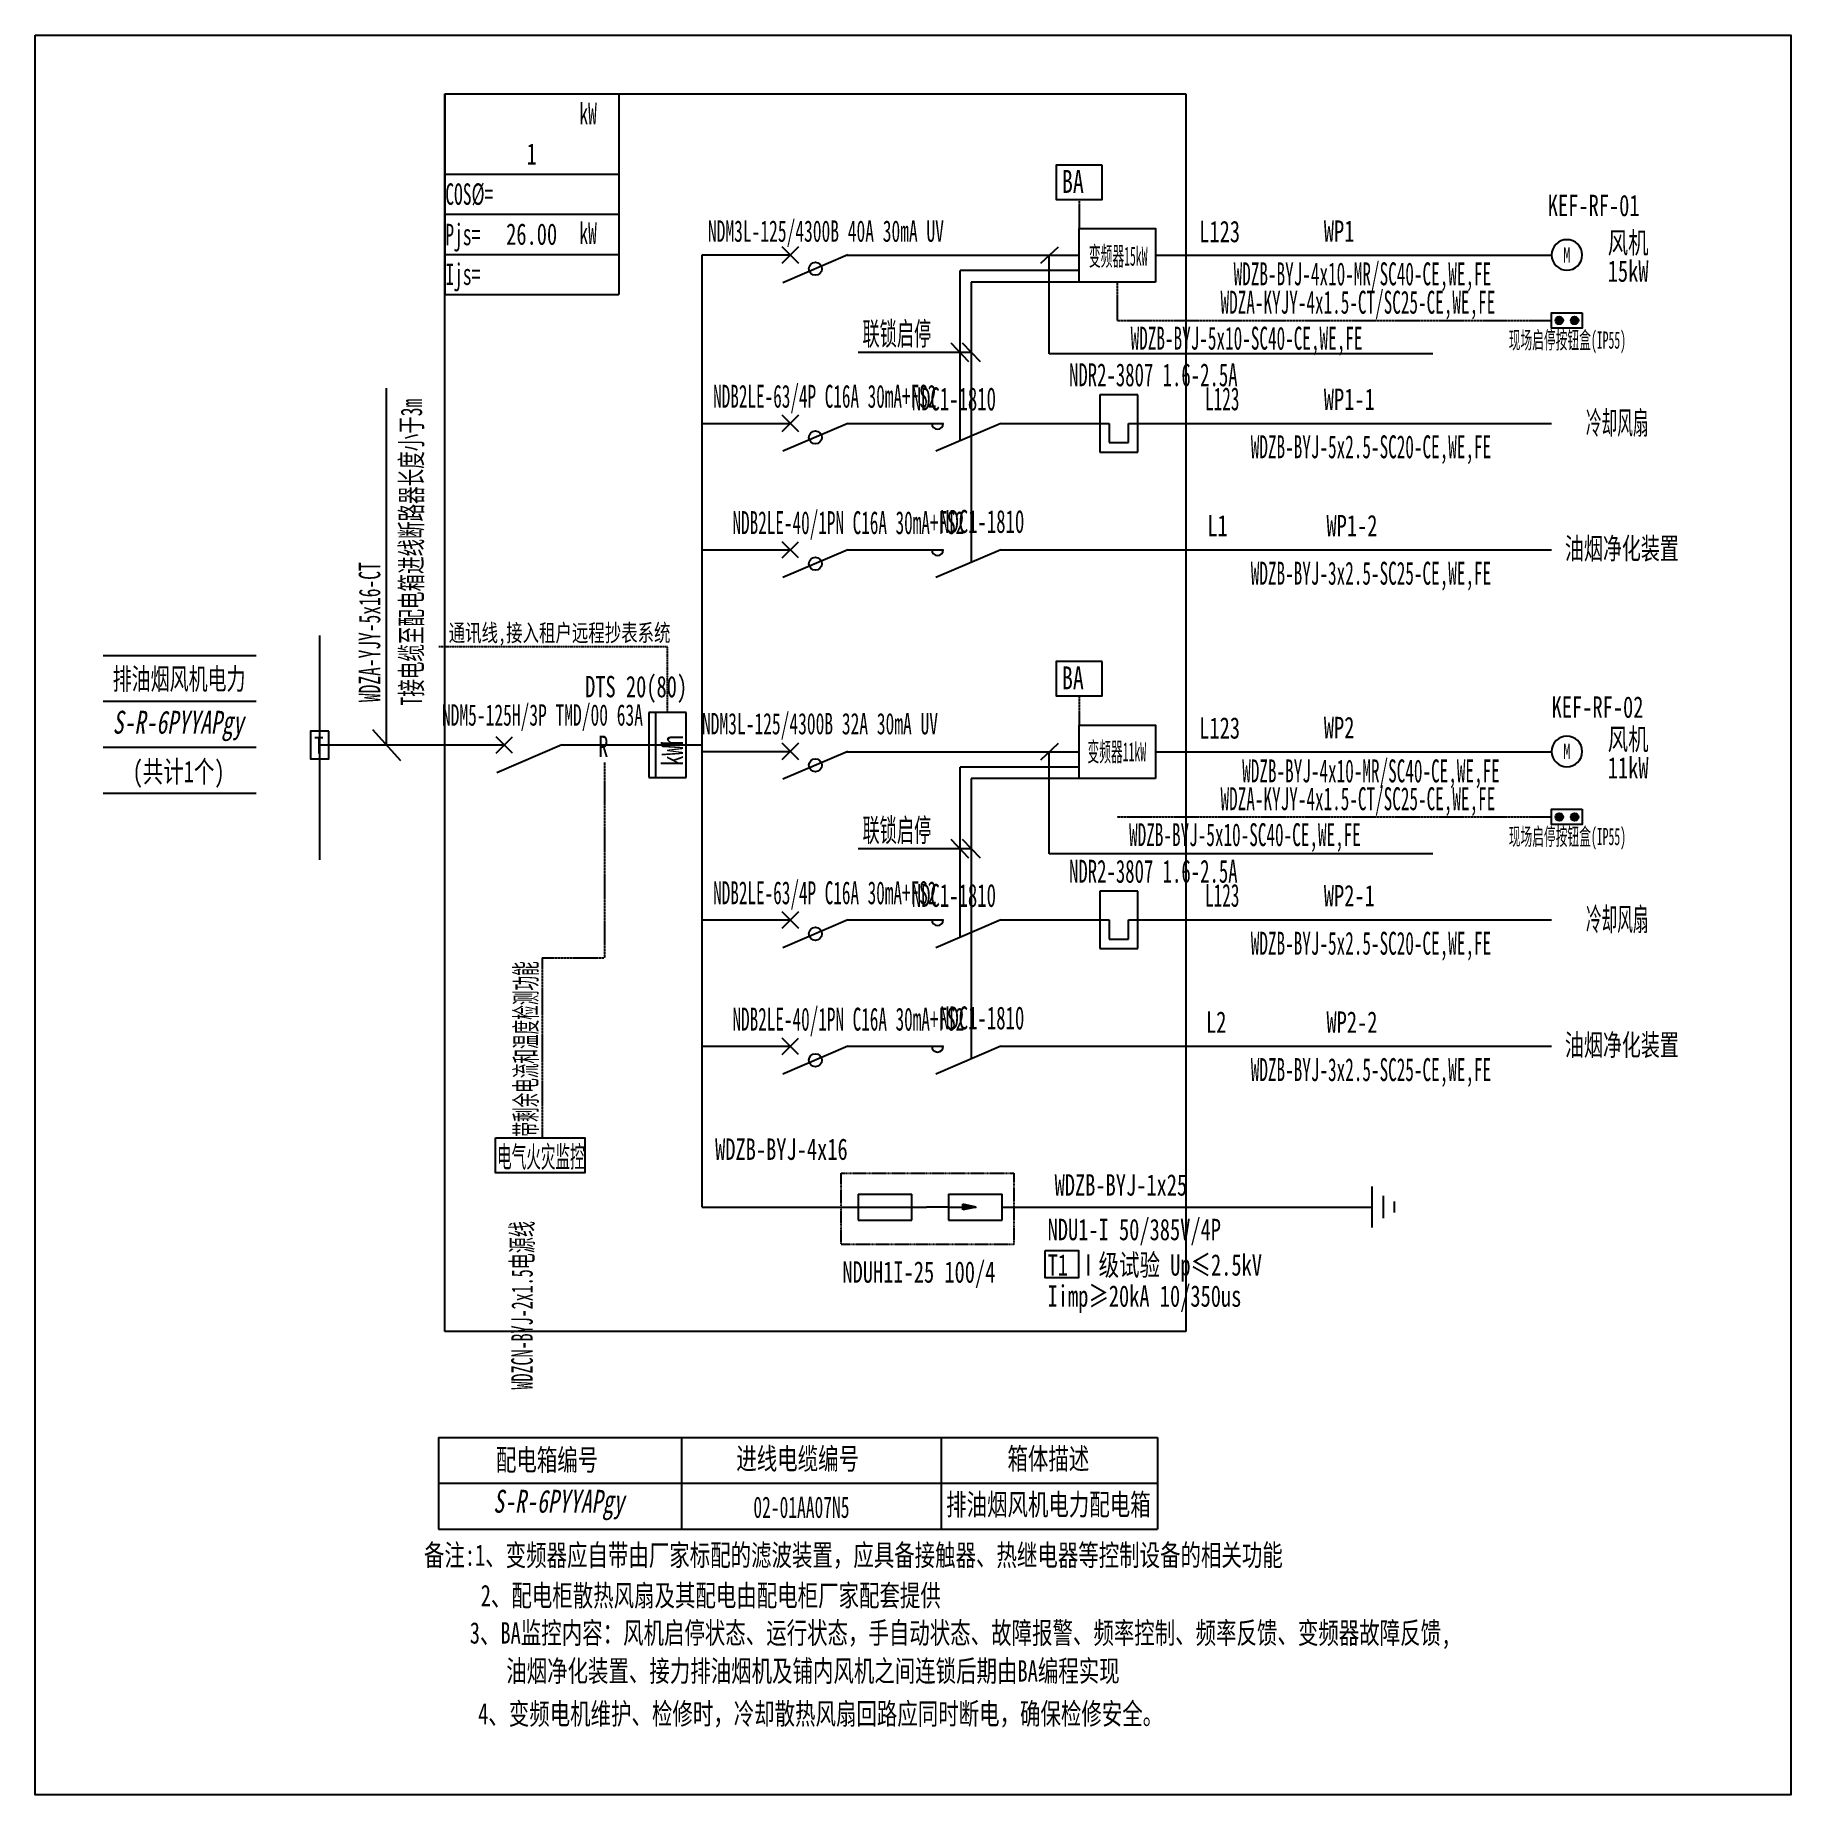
# Model space of a CAD drawing. Extents: x 313029 to 315490, y 371606 to 374072.
import ezdxf
from ezdxf.enums import TextEntityAlignment as Align

# ---------------------------------------------------------------- set-up
doc = ezdxf.new("R2010")
doc.units = 0
doc.header["$MEASUREMENT"] = 0
for name, pattern in [('DASH', [0.35, 0.25, -0.1]), ('DASHDOT', [1, 0.5, -0.25, 0, -0.25]), ('DASHED', [0.75, 0.5, -0.25]), ('DASHED2', [0.375, 0.25, -0.125])]:
    doc.linetypes.add(name, pattern=pattern)
for name, color, linetype in [('D_E_Eqpm(强电设备)', 100, 'Continuous'), ('D_E_Eqpm（强电设备）', 100, 'Continuous'), ('D_E_Text(强电文字)', 51, 'Continuous'), ('D_E_Text（强电文字）', 51, 'Continuous'), ('D_E_Wire(强电线缆)', 10, 'Continuous'), ('D_E_Wire（强电线缆）', 10, 'Continuous'), ('D_El_Eqpm（弱电设备）', 100, 'Continuous'), ('D_El_Text（弱电文字）', 51, 'Continuous'), ('D_T_TableDim（表格尺寸）', 255, 'Continuous'), ('DQ-漏电火灾', 80, 'Continuous'), ('DQ-远程抄表', 3, 'DASHDOT'), ('DQ_Eqpm', 100, 'Continuous'), ('E_E_Text（强电文字）', 51, 'Continuous'), ('E_E_Wire（强电线缆）', 10, 'Continuous'), ('系统图', 220, 'Continuous')]:
    doc.layers.add(name, color=color, linetype=linetype)
doc.styles.add('$1$电气', font='', dxfattribs={"width": 0.7})
doc.styles.add('$1$电气箱', font='simhei.ttf', dxfattribs={"width": 0.8, "oblique": 10})
doc.styles.add('电气', font='', dxfattribs={"width": 0.7})
doc.styles.add('电气箱', font='simhei.ttf', dxfattribs={"width": 0.8, "oblique": 10})
doc.styles.get('$1$电气').set_extended_font_data('SimSun')
doc.styles.get('电气').set_extended_font_data('SimSun')

# ---------------------------------------------------------------- blocks, each defined once
blk = doc.blocks.new('T接箱')
at = {"layer": 'DQ_Eqpm'}
blk.add_lwpolyline([(313, 172), (73, 172), (73, -188), (313, -188)], close=True, dxfattribs=at)
at = {"layer": 'DQ_Eqpm', "color": 51, "style": '电气', "width": 0.8}
blk.add_text('T', height=220, dxfattribs=at).set_placement((120, -121))
blk = doc.blocks.new('1')
at = {"layer": 'D_E_Eqpm(强电设备)'}
for p, q in [((-314387, 61832), (-314387, 61082)), ((-313887, 61832), (-314387, 61832)), ((-313887, 61082), (-313887, 61832)), ((-314262, 61457), (-314262, 61207)), ((-314012, 61207), (-314012, 61457)), ((-314262, 61207), (-314012, 61207)), ((-314387, 61082), (-313887, 61082))]:
    blk.add_line(p, q, dxfattribs=at)
blk = doc.blocks.new('电机')
at = {"layer": 'D_E_Eqpm（强电设备）'}
for start, end in [(90, 180), (180, 270), (0, 90), (270, 0)]:
    blk.add_arc((0, 0), 200, start, end, dxfattribs=at)
at = {"layer": 'D_E_Eqpm（强电设备）', "color": 51, "style": '电气', "width": 0.7}
blk.add_text('M', height=200, dxfattribs=at).set_placement((0, 0), align=Align.MIDDLE)
blk = doc.blocks.new('电机启停按钮')
at = {"layer": 'D_E_Eqpm（强电设备）'}
for points in [[(150, 300, 1), (50, 300, 1)], [(50, 100, 1), (150, 100, 1)]]:
    blk.add_hatch(color=51, dxfattribs=at).paths.add_polyline_path(points)
blk.add_lwpolyline([(0, 400), (200, 400), (200, 0), (0, 0)], close=True, dxfattribs=at)
for centre in [(100, 300), (100, 100)]:
    blk.add_circle(centre, 50, dxfattribs=at)

msp = doc.modelspace()

# ---------------------------------------------------------------- linework, layer by layer
at = {"linetype": 'DASHED'}
for p, q in [((313602.9, 372256, 0), (313602.9, 373990.4, 0)), ((313602.9, 373990.4, 0), (314641.7, 373990.4, 0)), ((314641.7, 373990.4, 0), (314641.7, 372256, 0)), ((314641.7, 372256, 0), (313602.9, 372256, 0))]:
    msp.add_line(p, q, dxfattribs=at)
at = {"linetype": 'DASHED2', "elevation": 0}
msp.add_lwpolyline([(314158.6, 372477.5), (314400.8, 372477.5), (314400.8, 372377.7), (314158.6, 372377.7)], close=True, dxfattribs=at)
at = {"layer": 'D_E_Eqpm(强电设备)', "color": 100}
for p, q in [((314076, 373753.2, 0), (314098.7, 373775.9, 0)), ((314098.7, 373753.2, 0), (314076, 373775.9, 0)), ((314098.7, 373775.9, 0), (314076, 373753.2, 0)), ((314076, 373775.9, 0), (314098.7, 373753.2, 0)), ((314167.8, 373764.5, 0), (314077, 373725.6, 0)), ((314076, 373517, 0), (314098.7, 373539.8, 0)), ((314098.7, 373517, 0), (314076, 373539.8, 0)), ((314098.7, 373539.8, 0), (314076, 373517, 0)), ((314076, 373539.8, 0), (314098.7, 373517, 0)), ((314167.8, 373528.4, 0), (314077, 373489.5, 0)), ((314382.2, 373528.4, 0), (314291.4, 373489.5, 0)), ((314382.2, 373351.3, 0), (314291.4, 373312.4, 0)), ((313675.1, 373066.4, 0), (313697.9, 373089.2, 0)), ((313697.9, 373066.4, 0), (313675.1, 373089.2, 0)), ((313766.9, 373077.8, 0), (313676.1, 373038.9, 0)), ((314076, 373057.4, 0), (314098.7, 373080.1, 0)), ((314098.7, 373057.4, 0), (314076, 373080.1, 0)), ((314098.7, 373080.1, 0), (314076, 373057.4, 0)), ((314076, 373080.1, 0), (314098.7, 373057.4, 0)), ((314167.8, 373068.7, 0), (314077, 373029.8, 0)), ((314076, 372821.2, 0), (314098.7, 372844, 0)), ((314098.7, 372821.2, 0), (314076, 372844, 0)), ((314098.7, 372844, 0), (314076, 372821.2, 0)), ((314076, 372844, 0), (314098.7, 372821.2, 0)), ((314167.8, 372832.6, 0), (314077, 372793.7, 0)), ((314382.2, 372832.6, 0), (314291.4, 372793.7, 0)), ((314382.2, 372655.5, 0), (314291.4, 372616.6, 0))]:
    msp.add_line(p, q, dxfattribs=at)
at = {"layer": 'D_E_Eqpm(强电设备)'}
for p, q in [((314182.2, 372448.4, 0), (314257.6, 372448.4, 0)), ((314182.2, 372448.4, 0), (314182.2, 372412, 0)), ((314257.4, 372412, 0), (314257.4, 372448.4, 0)), ((314308.8, 372448.4, 0), (314384.2, 372448.4, 0)), ((314308.8, 372448.4, 0), (314308.8, 372412, 0)), ((314384, 372412, 0), (314384, 372448.4, 0)), ((314308.8, 372430.2, 0), (314278.4, 372430.2, 0)), ((314308.8, 372430.2, 0), (314347.9, 372430.2, 0)), ((314347.9, 372430.2, 0), (314329, 372434.1, 0)), ((314329, 372426.3, 0), (314329, 372434.1, 0)), ((314347.9, 372430.2, 0), (314329, 372426.3, 0)), ((314182.2, 372412, 0), (314257.4, 372412, 0)), ((314308.8, 372412, 0), (314384, 372412, 0))]:
    msp.add_line(p, q, dxfattribs=at)
at = {"layer": 'D_E_Eqpm(强电设备)', "color": 100}
for centre in [(314293.7, 373528.4, 0), (314293.7, 373351.3, 0), (314293.7, 372832.6, 0), (314293.7, 372655.5, 0)]:
    msp.add_arc(centre, 8.04, 180, 0, dxfattribs=at)
at = {"layer": 'D_E_Eqpm(强电设备)'}
msp.add_solid([(314329, 372426.3, 0), (314347.9, 372430.2, 0), (314329, 372434.1, 0)], dxfattribs=at)
at = {"layer": 'D_E_Eqpm（强电设备）'}
for p, q in [((314076, 373339.9, 0), (314098.7, 373362.7, 0)), ((314098.7, 373339.9, 0), (314076, 373362.7, 0)), ((314167.8, 373351.3, 0), (314077, 373312.4, 0)), ((313889, 373123.1, 0), (313889, 373032.4, 0)), ((313941.2, 373123.1, 0), (313889, 373123.1, 0)), ((313898.3, 373123.1, 0), (313898.3, 373032.4, 0)), ((313941.2, 373032.4, 0), (313941.2, 373123.1, 0)), ((313889, 373032.4, 0), (313941.2, 373032.4, 0)), ((314076, 372644.1, 0), (314098.7, 372666.9, 0)), ((314098.7, 372644.1, 0), (314076, 372666.9, 0)), ((314167.8, 372655.5, 0), (314077, 372616.6, 0))]:
    msp.add_line(p, q, dxfattribs=at)
at = {"layer": 'D_E_Eqpm（强电设备）', "elevation": 0}
for points in [[(314599.2, 373726.5), (314492, 373726.5), (314492, 373801.5), (314599.2, 373801.5)], [(314599.2, 373030.7), (314492, 373030.7), (314492, 373105.7), (314599.2, 373105.7)]]:
    msp.add_lwpolyline(points, close=True, dxfattribs=at)
at = {"layer": 'D_E_Eqpm（强电设备）'}
for centre in [(314122.4, 373745.1, 0), (314122.4, 373508.9, 0), (314122.4, 373331.8, 0), (314122.4, 373049.3, 0), (314122.4, 372813.1, 0), (314122.4, 372636, 0)]:
    msp.add_circle(centre, 9.13, dxfattribs=at)
at = {"layer": 'D_E_Text(强电文字)', "color": 51}
for p, q in [((314462.5, 373775.6, 0), (314437.8, 373752.4, 0)), ((314450.1, 373626.1, 0), (314450.1, 373764, 0)), ((314182.6, 373628.3, 0), (314340.8, 373628.3, 0)), ((314312.3, 373641.4, 0), (314337.2, 373615.2, 0)), ((314328.3, 373641.4, 0), (314353.3, 373615.2, 0)), ((314987.7, 373626.1, 0), (314450.1, 373626.1, 0)), ((314462.5, 373079.8, 0), (314437.8, 373056.6, 0)), ((314450.1, 372925.2, 0), (314450.1, 373068.2, 0)), ((314312.3, 372945.6, 0), (314337.2, 372919.4, 0)), ((314328.3, 372945.6, 0), (314353.3, 372919.4, 0)), ((314182.6, 372932.5, 0), (314340.8, 372932.5, 0)), ((314987.7, 372925.2, 0), (314450.1, 372925.2, 0))]:
    msp.add_line(p, q, dxfattribs=at)
at = {"layer": 'D_E_Text(强电文字)', "elevation": 0}
for points in [[(314524.2, 373890.5), (314459.9, 373890.5), (314459.9, 373842.3), (314524.2, 373842.3)], [(314524.2, 373194.7), (314459.9, 373194.7), (314459.9, 373146.5), (314524.2, 373146.5)]]:
    msp.add_lwpolyline(points, close=True, dxfattribs=at)
at = {"layer": 'D_E_Text（强电文字）'}
for p, q in [((313602.9, 373990.4, 0), (313602.9, 373709, 0)), ((313846.8, 373990.4, 0), (313846.8, 373709, 0)), ((313602.9, 373877.9, 0), (313846.8, 373877.9, 0)), ((313602.9, 373821.6, 0), (313846.8, 373821.6, 0)), ((313602.9, 373765.3, 0), (313846.8, 373765.3, 0)), ((313602.9, 373709, 0), (313846.8, 373709, 0)), ((313521.4, 373077.8, 0), (313521.4, 373578, 0)), ((313501.8, 373099.6, 0), (313540.9, 373056, 0))]:
    msp.add_line(p, q, dxfattribs=at)
at = {"layer": 'D_E_Text（强电文字）', "elevation": 0}
msp.add_lwpolyline([(314444.5, 372369.3), (314491.1, 372369.3), (314491.1, 372330.9), (314444.5, 372330.9)], close=True, dxfattribs=at)
at = {"layer": 'D_E_Wire(强电线缆)', "color": 10, "linetype": 'DASHDOT', "ltscale": 0.5}
for p, q in [((314492, 373842.3, 0), (314492, 373801.5, 0)), ((314545.6, 373726.5, 0), (314545.6, 373672.7, 0)), ((314545.6, 373672.7, 0), (315154.3, 373672.7, 0)), ((314492, 373146.5, 0), (314492, 373105.7, 0)), ((314545.6, 372976.9, 0), (315154.3, 372976.9, 0))]:
    msp.add_line(p, q, dxfattribs=at)
at = {"layer": 'D_E_Wire(强电线缆)', "color": 10}
for p, q in [((313963.9, 373764.5, 0), (314087.4, 373764.5, 0)), ((314166.5, 373764, 0), (314492, 373764, 0)), ((314599.2, 373764, 0), (315154.3, 373764, 0)), ((313963.9, 373528.4, 0), (314087.4, 373528.4, 0)), ((314167.8, 373528.4, 0), (314301.8, 373528.4, 0)), ((314382.2, 373528.4, 0), (314534.3, 373528.4, 0)), ((314561.1, 373528.4, 0), (315154.3, 373528.4, 0)), ((313963.9, 373068.7, 0), (314087.4, 373068.7, 0)), ((314166.5, 373068.2, 0), (314492, 373068.2, 0)), ((314599.2, 373068.2, 0), (315154.3, 373068.2, 0)), ((313963.9, 372832.6, 0), (314087.4, 372832.6, 0)), ((314167.8, 372832.6, 0), (314301.8, 372832.6, 0)), ((314382.2, 372832.6, 0), (314534.3, 372832.6, 0)), ((314561.1, 372832.6, 0), (315154.3, 372832.6, 0))]:
    msp.add_line(p, q, dxfattribs=at)
at = {"layer": 'D_E_Wire（强电线缆）'}
for p, q in [((313963.9, 372430.2, 0), (313963.9, 373764.5, 0)), ((313963.9, 373351.3, 0), (314087.4, 373351.3, 0)), ((314167.8, 373351.3, 0), (314301.8, 373351.3, 0)), ((314382.2, 373351.3, 0), (315154.3, 373351.3, 0)), ((313427.9, 372916.9, 0), (313427.9, 373231.1, 0)), ((313427.9, 373077.8, 0), (313686.5, 373077.8, 0)), ((313766.9, 373077.8, 0), (313963.9, 373077.8, 0)), ((313963.9, 372655.5, 0), (314087.4, 372655.5, 0)), ((314167.8, 372655.5, 0), (314301.8, 372655.5, 0)), ((314382.2, 372655.5, 0), (315154.3, 372655.5, 0)), ((314903, 372401.6, 0), (314903, 372458.9, 0)), ((314918.6, 372414.6, 0), (314918.6, 372445.9, 0)), ((313963.9, 372430.2, 0), (314278.4, 372430.2, 0)), ((314384, 372430.2, 0), (314903, 372430.2, 0)), ((314934.2, 372422.4, 0), (314934.2, 372438, 0))]:
    msp.add_line(p, q, dxfattribs=at)
at = {"layer": 'D_El_Eqpm（弱电设备）', "color": 3, "elevation": 0}
msp.add_lwpolyline([(313674, 372527.1), (313799.1, 372527.1), (313799.1, 372478), (313674, 372478)], close=True, dxfattribs=at)
at = {"layer": 'D_T_TableDim（表格尺寸）', "color": 255}
for p, q in [((313124.3, 373203.3, 0), (313338.7, 373203.3, 0)), ((313124.3, 373139, 0), (313338.7, 373139, 0)), ((313124.3, 373074.6, 0), (313338.7, 373074.6, 0)), ((313124.3, 373010.3, 0), (313338.7, 373010.3, 0))]:
    msp.add_line(p, q, dxfattribs=at)
at = {"layer": 'D_T_TableDim（表格尺寸）', "ltscale": 3.5}
for p, q in [((313594.4, 372107.4, 0), (314601.9, 372107.4, 0)), ((313594.4, 372107.4, 0), (313594.4, 371978.8, 0)), ((313935, 372107.4, 0), (313935, 371978.8, 0)), ((314298.7, 372107.4, 0), (314298.7, 371978.8, 0)), ((314601.9, 372107.4, 0), (314601.9, 371978.8, 0)), ((313594.4, 372043.1, 0), (314601.9, 372043.1, 0)), ((313594.4, 372043.1, 0), (314601.9, 372043.1, 0)), ((313935, 372043.1, 0), (313935, 371978.8, 0)), ((314298.7, 372043.1, 0), (314298.7, 371978.8, 0)), ((313594.4, 371978.8, 0), (314601.9, 371978.8, 0))]:
    msp.add_line(p, q, dxfattribs=at)
at = {"layer": 'DQ-漏电火灾', "linetype": 'DASHDOT', "ltscale": 0.5}
for p, q in [((313827, 373053.2, 0), (313827, 372779.3, 0)), ((313739.3, 372779.3, 0), (313739.3, 372527.1, 0)), ((313739.3, 372779.3, 0), (313827, 372779.3, 0))]:
    msp.add_line(p, q, dxfattribs=at)
at = {"layer": 'DQ-远程抄表'}
for p, q in [((313915.1, 373215.5, 0), (313594.7, 373215.5, 0)), ((313915.1, 373123.1, 0), (313915.1, 373215.5, 0))]:
    msp.add_line(p, q, dxfattribs=at)
at = {"layer": 'E_E_Wire（强电线缆）', "linetype": 'DASH'}
for p, q in [((314324.8, 373742.6, 0), (314324.8, 373503.8, 0)), ((314492, 373742.6, 0), (314324.8, 373742.6, 0)), ((314340.8, 373726.5, 0), (314340.8, 373333.6, 0)), ((314492, 373726.5, 0), (314340.8, 373726.5, 0)), ((314324.8, 373046.8, 0), (314324.8, 372808, 0)), ((314492, 373046.8, 0), (314324.8, 373046.8, 0)), ((314340.8, 373030.7, 0), (314340.8, 372637.8, 0)), ((314492, 373030.7, 0), (314340.8, 373030.7, 0))]:
    msp.add_line(p, q, dxfattribs=at)
at = {"layer": '系统图', "ltscale": 9973.992009}
msp.add_lwpolyline([(313029, 374072.5), (315489.5, 374072.5), (315489.5, 371606.5), (313029, 371606.5)], close=True, dxfattribs=at)

# ---------------------------------------------------------------- block references
at = {"layer": 'D_E_Eqpm(强电设备)', "color": 100, "xscale": 0.1071994601999366, "yscale": 0.1071994601999366, "zscale": 0.1071994601999366}
for p in [(348223, 366940.2, 0), (348223, 366244.4, 0)]:
    msp.add_blockref('1', p, dxfattribs=at)
at = {"layer": 'D_E_Eqpm（强电设备）', "xscale": 0.1071994601999366, "yscale": 0.1071994601999366, "zscale": 0.1071994601999366}
for name, p in [('电机', (315175.7, 373764.5, 0)), ('T接箱', (313407.2, 373078.7, 0)), ('电机', (315175.7, 373068.7, 0))]:
    msp.add_blockref(name, p, dxfattribs=at)
at = {"layer": 'D_E_Eqpm（强电设备）', "xscale": 0.1071994601999366, "yscale": 0.1071994601999366, "zscale": 0.1071994601999366, "rotation": 270}
for p in [(315154.3, 373683.4, 0), (315154.3, 372987.6, 0)]:
    msp.add_blockref('电机启停按钮', p, dxfattribs=at)

# ---------------------------------------------------------------- texts
at = {"layer": 'D_E_Text(强电文字)', "color": 51, "style": '电气'}
for s, width, p in [('BA', 0.7, (314468, 373851.5, 0)), ('联锁启停', 0.55, (314188.4, 373638.1, 0)), ('NDR2-3807 1.6-2.5A', 0.6, (314477.9, 373580.5, 0)), ('NDB2LE-63/4P C16A 30mA+FS2', 0.55, (313979.1, 373550.4, 0)), ('NDC1-1810', 0.6, (314257.4, 373546.7, 0)), ('L123', 0.55, (314668.6, 373546.8, 0)), ('NDB2LE-40/1PN C16A 30mA+FS2', 0.55, (314006.2, 373373.3, 0)), ('NDC1-1810', 0.6, (314297.1, 373375, 0)), ('BA', 0.7, (314468, 373155.7, 0)), ('联锁启停', 0.55, (314188.4, 372942.3, 0)), ('NDR2-3807 1.6-2.5A', 0.6, (314477.9, 372884.7, 0)), ('NDB2LE-63/4P C16A 30mA+FS2', 0.55, (313979.1, 372854.6, 0)), ('NDC1-1810', 0.6, (314257.4, 372850.9, 0)), ('L123', 0.55, (314668.6, 372851, 0)), ('NDB2LE-40/1PN C16A 30mA+FS2', 0.55, (314006.2, 372677.5, 0)), ('NDC1-1810', 0.6, (314297.1, 372679.2, 0))]:
    msp.add_text(s, height=32.16, dxfattribs=dict(at, width=width)).set_placement(p)
at = {"layer": 'D_E_Text(强电文字)', "color": 51, "style": '电气', "width": 0.55}
for s, p in [('WDZB-BYJ-4x10-MR/SC40-CE,WE,FE', (314889.1, 373735.2, 0)), ('WDZA-KYJY-4x1.5-CT/SC25-CE,WE,FE', (314882.8, 373695.4, 0)), ('WDZB-BYJ-5x10-SC40-CE,WE,FE', (314726.7, 373644, 0)), ('WDZB-BYJ-5x2.5-SC20-CE,WE,FE', (314901.1, 373491.8, 0)), ('WDZB-BYJ-3x2.5-SC25-CE,WE,FE', (314901.1, 373314.6, 0)), ('WDZB-BYJ-4x10-MR/SC40-CE,WE,FE', (314901.1, 373038.6, 0)), ('WDZA-KYJY-4x1.5-CT/SC25-CE,WE,FE', (314882.8, 372999.6, 0)), ('WDZB-BYJ-5x10-SC40-CE,WE,FE', (314724.5, 372948.2, 0)), ('WDZB-BYJ-5x2.5-SC20-CE,WE,FE', (314901.1, 372796, 0)), ('WDZB-BYJ-3x2.5-SC25-CE,WE,FE', (314901.1, 372618.9, 0))]:
    msp.add_text(s, height=32.16, dxfattribs=at).set_placement(p, align=Align.MIDDLE)
at = {"layer": 'D_E_Text(强电文字)', "style": '电气', "width": 0.7}
for s, p in [('WDZB-BYJ-4x16', (313981.9, 372496.3, 0)), ('WDZB-BYJ-1x25', (314457.7, 372446.2, 0)), ('T1 Ⅰ级试验 Up≤2.5kV ', (314447.9, 372334.1, 0)), ('Iimp≥20kA 10/350us', (314447.9, 372290.5, 0))]:
    msp.add_text(s, height=30.016, dxfattribs=at).set_placement(p)
at = {"layer": 'D_E_Text(强电文字)', "color": 51, "true_color": 0xffff7f, "style": '电气', "width": 0.7}
msp.add_text('NDU1-I 50/385V/4P', height=30.016, dxfattribs=at).set_placement((314447.9, 372383.7, 0))
at = {"layer": 'D_E_Text（强电文字）', "linetype": 'Continuous', "style": '电气', "width": 0.6}
for s, p in [('kW', (313791.6, 373947.7, 0)), ('COS%%C=', (313603.8, 373834.8, 0)), ('Pjs=', (313603.8, 373778.2, 0)), ('kW', (313791.6, 373780.1, 0)), ('Ijs=', (313603.8, 373722.5, 0))]:
    msp.add_text(s, height=30.02, dxfattribs=at).set_placement(p)
at = {"layer": 'D_E_Text（强电文字）', "style": '电气'}
for s, height, width, p in [('KEF-RF-01', 30.02, 0.7, (315148.9, 373818.9, 0)), ('L123', 30.02, 0.7, (314660.4, 373782.4, 0)), ('WP1', 30.02, 0.7, (314835, 373783, 0)), ('WP1-1', 30.02, 0.7, (314835, 373547.3, 0)), ('L1', 30.02, 0.7, (314671.7, 373370.2, 0)), ('WP1-2', 30.02, 0.7, (314838.7, 373370.2, 0)), ('油烟净化装置', 30.02, 0.65, (315172.9, 373338.2, 0)), ('KEF-RF-02', 30.02, 0.7, (315154.3, 373115.9, 0)), ('L123', 30.02, 0.7, (314660.4, 373086.6, 0)), ('WP2', 30.02, 0.7, (314835, 373087.2, 0)), ('WP2-1', 30.02, 0.7, (314835, 372851.6, 0)), ('L2', 30.02, 0.7, (314669.9, 372674.4, 0)), ('WP2-2', 30.02, 0.7, (314838.7, 372674.4, 0)), ('油烟净化装置', 30.02, 0.65, (315172.9, 372642.4, 0)), ('4、变频电机维护、检修时，冷却散热风扇回路应同时断电，确保检修安全。', 30.016, 0.7, (313649.8, 371705.1, 0))]:
    msp.add_text(s, height=height, dxfattribs=dict(at, width=width)).set_placement(p)
at = {"layer": 'D_E_Text（强电文字）'}
for s, height, style, width, p in [('NDM3L-125/4300B 40A 30mA UV', 30.016, '电气', 0.6, (314137.2, 373795.5, 0)), ('风机', 30.02, '电气', 0.7, (315261.5, 373782.2, 0)), ('15kW', 30.02, '电气', 0.7, (315261.5, 373742.3, 0)), ('现场启停按钮盒(IP55)', 24.12, '电气', 0.5, (315176.4, 373643.9, 0)), ('排油烟风机电力', 30.02, '$1$电气', 0.65, (313230.7, 373170.9, 0)), ('DTS 20(80)', 30.02, '电气', 0.7, (313871.2, 373157.3, 0)), ('NDM5-125H/3P TMD/00 63A', 30.016, '电气', 0.6, (313739.9, 373117.4, 0)), ('NDM3L-125/4300B 32A 30mA UV', 30.016, '电气', 0.6, (314128.9, 373105.2, 0)), ('R', 30, '电气', 0.7, (313825.2, 373076, 0)), ('风机', 30.02, '电气', 0.7, (315261.5, 373086.4, 0)), ('11kW', 30.02, '电气', 0.7, (315261.5, 373046.5, 0)), ('现场启停按钮盒(IP55)', 24.12, '电气', 0.5, (315176.4, 372948.1, 0)), ('电气火灾监控', 30.02, '电气', 0.5, (313737.7, 372501.4, 0)), ('配电箱编号', 30.02, '电气', 0.7, (313746.4, 372076.6, 0)), ('进线电缆编号', 30.02, '电气', 0.7, (314097.6, 372078.2, 0)), ('箱体描述', 30.02, '电气', 0.7, (314449, 372078.2, 0)), ('02-01AA07N5', 30.016, '电气', 0.6, (314102.9, 372009.3, 0)), ('排油烟风机电力配电箱', 30.02, '电气', 0.7, (314449, 372013.9, 0))]:
    msp.add_text(s, height=height, dxfattribs=dict(at, style=style, width=width)).set_placement(p, align=Align.MIDDLE)
at = {"layer": 'D_E_Text（强电文字）', "style": '电气', "width": 0.45}
for s, p in [('变频器15kW', (314546.9, 373762.9, 0)), ('变频器11kW', (314544.9, 373068.3, 0))]:
    msp.add_text(s, height=26.8, dxfattribs=at).set_placement(p, align=Align.MIDDLE_CENTER)
at = {"layer": 'D_E_Text（强电文字）', "style": '电气'}
for s, height, width, p in [('T接电缆至配电箱进线断路器长度小于3m', 30.016, 0.6, (313571.2, 373133.2, 0)), ('WDZA-YJY-5x16-CT', 30.016, 0.6, (313512.6, 373137.8, 0)), ('kWh', 30.02, 0.7, (313936.9, 373048.6, 0))]:
    msp.add_text(s, height=height, rotation=90, dxfattribs=dict(at, width=width)).set_placement(p)
at = {"layer": 'D_E_Text（强电文字）', "color": 7, "style": '$1$电气箱', "oblique": 10, "width": 0.7}
msp.add_text('S-R-6PYYAPgy', height=32.16, dxfattribs=at).set_placement((313229.4, 373104.6, 0), align=Align.MIDDLE)
at = {"layer": 'D_E_Text（强电文字）', "style": '$1$电气', "width": 0.7}
msp.add_text('(共计1个)', height=30.02, dxfattribs=at).set_placement((313230, 373025.6, 0), align=Align.CENTER)
at = {"layer": 'D_E_Text（强电文字）', "color": 51, "true_color": 0xffff7f, "style": '电气', "width": 0.7}
msp.add_text('NDUH1I-25 100/4', height=30.016, dxfattribs=at).set_placement((314160.3, 372324.2, 0))
at = {"layer": 'D_E_Text（强电文字）', "style": '电气箱', "oblique": 10, "width": 0.7}
msp.add_text('S-R-6PYYAPgy', height=32.16, dxfattribs=at).set_placement((313762.8, 372012.8, 0), align=Align.MIDDLE)
at = {"layer": 'D_E_Text（强电文字）', "style": '电气', "width": 0.7}
for s, p in [('备注:1、变频器应自带由厂家标配的滤波装置，应具备接触器、热继电器等控制设备的相关功能 ', (314182.8, 371918.4, 0)), ('2、配电柜散热风扇及其配电由配电柜厂家配套提供 ', (313983, 371861.8, 0)), ('3、BA监控内容：风机启停状态、运行状态，手自动状态、故障报警、频率控制、频率反馈、变频器故障反馈,', (314325.8, 371809.4, 0)), ('油烟净化装置、接力排油烟机及铺内风机之间连锁后期由BA编程实现', (314119, 371756.1, 0))]:
    msp.add_text(s, height=30.016, dxfattribs=at).set_placement(p, align=Align.BOTTOM_CENTER)
at = {"layer": 'D_E_Text（强电文字）', "width": 243.856, "attachment_point": 5, "style": '电气'}
for s, insert, char_height in [('1', (313724.8, 373906, 0), 30), ('{\\C200;26.00}', (313724.8, 373793.5, 0), 30.016)]:
    msp.add_mtext(s, dxfattribs=dict(at, insert=insert, char_height=char_height))
at = {"layer": 'D_El_Text（弱电文字）', "color": 1, "style": '电气', "width": 0.5}
msp.add_text('带剩余电流和温度检测功能', height=30.016, rotation=90, dxfattribs=at).set_placement((313731.7, 372528.9, 0))
at = {"layer": 'D_El_Text（弱电文字）', "style": '电气', "width": 0.55}
msp.add_text('WDZCN-BYJ-2x1.5电源线', height=30.016, rotation=90, dxfattribs=at).set_placement((313726.3, 372174.5, 0))
at = {"layer": 'DQ-远程抄表', "style": '电气', "width": 0.7}
msp.add_text('通讯线,接入租户远程抄表系统', height=24.12, dxfattribs=at).set_placement((313608.5, 373222.9, 0))
at = {"layer": 'E_E_Text（强电文字）', "linetype": 'Continuous', "style": '电气', "width": 0.5}
for p in [(315246.2, 373513.2, 0), (315246.2, 372817.5, 0)]:
    msp.add_text('冷却风扇', height=32.16, dxfattribs=at).set_placement(p, align=Align.CENTER)

doc.saveas('drawing.dxf')
